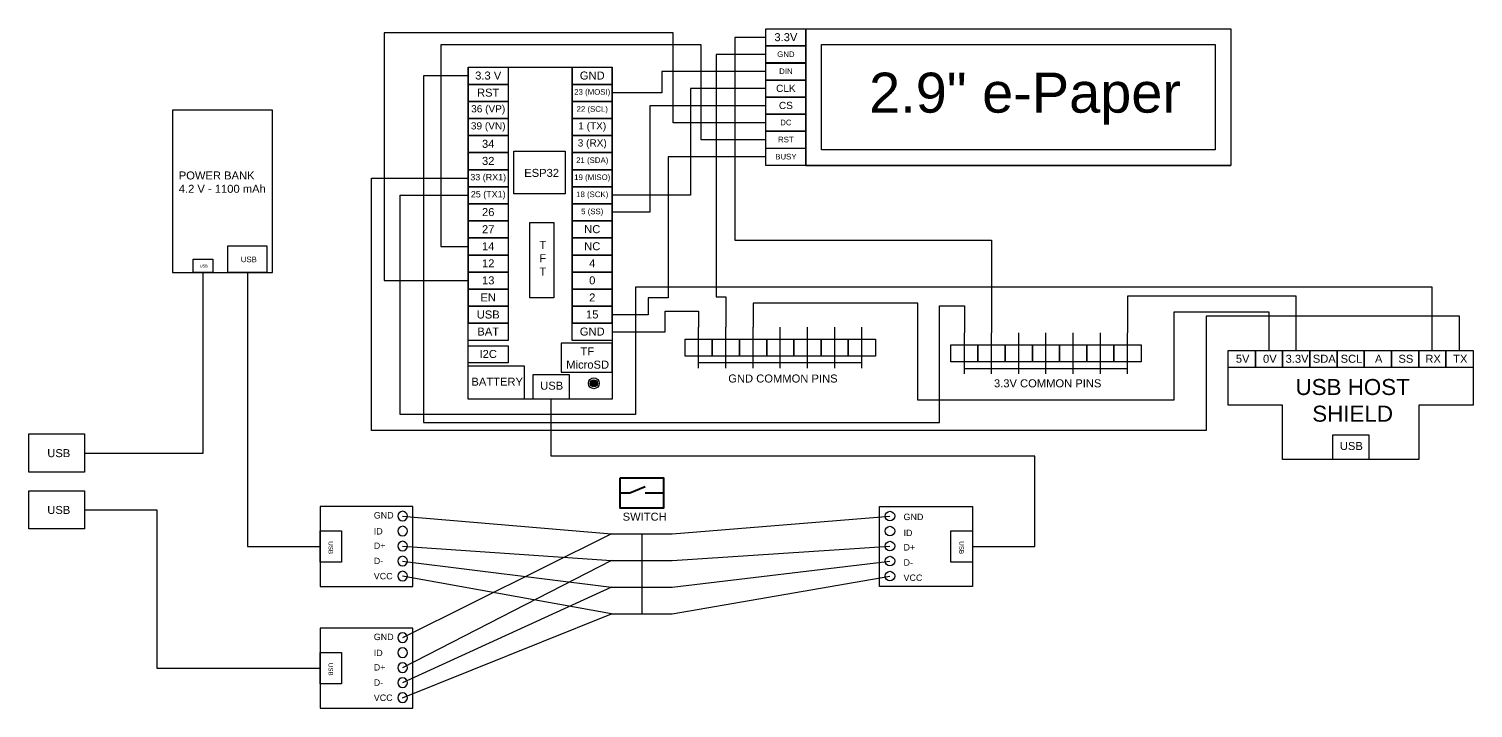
# Model space of a CAD drawing. Header units: metres. Extents: x 179 to 11979, y -3189 to 759.
# Drawn here: x 9896 to 11701, y -2943 to -2094 of the extents above; entities that cross this region are included whole.
import ezdxf
from ezdxf.enums import TextEntityAlignment as Align

# ---------------------------------------------------------------- set-up
doc = ezdxf.new("R2010")
doc.units = ezdxf.units.M
doc.header["$LTSCALE"] = 0.5
doc.layers.get('0').update_dxf_attribs({"color": 255})
doc.layers.add('COMPONENTS', color=70, linetype='Continuous')
doc.layers.add('PINS', color=255, linetype='Continuous')
doc.layers.add('WIRES', color=7, linetype='Continuous', lineweight=25)
doc.styles.get("Standard").update_dxf_attribs({"font": 'arial.ttf'})

# ---------------------------------------------------------------- blocks, each defined once
blk = doc.blocks.new('PIN')
blk.add_lwpolyline([(0, 0), (50, 0), (50, -21.3333), (0, -21.3333)], close=True)
blk.add_attdef('ETICHETTA', text='', height=10).set_placement((25, -10.3333), align=Align.MIDDLE)
blk = doc.blocks.new('ESP32')
at = {"layer": 'COMPONENTS'}
h = blk.add_hatch(color=256, dxfattribs=at)
h.dxf.hatch_style = 1
h.paths.add_polyline_path([(152.5279, 20, 1), (161.4721, 20, 1)])
for points in [[(0, 415), (180, 415), (180, 0), (0, 0)], [(57, 310), (121, 310), (121, 257), (57, 257)], [(77, 221), (107, 221), (107, 127), (77, 127)], [(180, 70), (116, 70), (116, 34), (180, 34)], [(70, 42), (70, 0), (0, 0), (0, 42)], [(81, 31), (126, 31), (126, 0), (81, 0)]]:
    blk.add_lwpolyline(points, close=True, dxfattribs=at)
for radius in [6.8007, 4.4721]:
    blk.add_circle((157, 20), radius, dxfattribs=at)
at = {"layer": 'PINS'}
for p, q in [((0, 415), (0, 95)), ((50, 415), (50, 95)), ((130, 415), (130, 95)), ((180, 95), (180, 415)), ((50, 393.6667), (0, 393.6667)), ((180, 393.6667), (130, 393.6667)), ((50, 372.3334), (0, 372.3334)), ((180, 372.3334), (130, 372.3334)), ((50, 351.0001), (0, 351.0001)), ((180, 351.0001), (130, 351.0001)), ((50, 329.6668), (0, 329.6668)), ((180, 329.6668), (130, 329.6668)), ((50, 308.3335), (0, 308.3335)), ((180, 308.3335), (130, 308.3335)), ((50, 287.0002), (0, 287.0002)), ((180, 287.0002), (130, 287.0002)), ((50, 265.6669), (0, 265.6669)), ((180, 265.6669), (130, 265.6669)), ((50, 244.3336), (0, 244.3336)), ((180, 244.3336), (130, 244.3336)), ((50, 223.0003), (0, 223.0003)), ((180, 223.0003), (130, 223.0003)), ((50, 201.667), (0, 201.667)), ((180, 201.667), (130, 201.667)), ((50, 180.3337), (0, 180.3337)), ((180, 180.3337), (130, 180.3337)), ((50, 159.0004), (0, 159.0004)), ((180, 159.0004), (130, 159.0004)), ((50, 137.6671), (0, 137.6671)), ((180, 137.6671), (130, 137.6671)), ((50, 116.3338), (0, 116.3338)), ((180, 116.3338), (130, 116.3338)), ((50, 95.0005), (0, 95.0005)), ((0, 95), (50, 95)), ((180, 95.0005), (130, 95.0005)), ((130, 95), (180, 95))]:
    blk.add_line(p, q, dxfattribs=at)
at = {"layer": 'COMPONENTS'}
blk.add_blockref('PIN', (0, 67.0001), dxfattribs=at).add_auto_attribs({'ETICHETTA': 'I2C'})
at = {"layer": 'PINS'}
for p, values in [((0, 415), {'ETICHETTA': '3.3 V'}), ((130, 415), {'ETICHETTA': 'GND'}), ((0, 393.6667), {'ETICHETTA': 'RST'}), ((0, 329.6668), {'ETICHETTA': '34'}), ((0, 308.3335), {'ETICHETTA': '32'}), ((0, 244.3336), {'ETICHETTA': '26'}), ((0, 223.0003), {'ETICHETTA': '27'}), ((130, 223.0003), {'ETICHETTA': 'NC'}), ((0, 201.667), {'ETICHETTA': '14'}), ((130, 201.667), {'ETICHETTA': 'NC'}), ((0, 180.3337), {'ETICHETTA': '12'}), ((130, 180.3337), {'ETICHETTA': '4'}), ((0, 159.0004), {'ETICHETTA': '13'}), ((130, 159.0004), {'ETICHETTA': '0'}), ((0, 137.6671), {'ETICHETTA': 'EN'}), ((130, 137.6671), {'ETICHETTA': '2'}), ((0, 116.3338), {'ETICHETTA': 'USB'}), ((130, 116.3338), {'ETICHETTA': '15'}), ((0, 95), {'ETICHETTA': 'BAT'}), ((130, 95), {'ETICHETTA': 'GND'})]:
    blk.add_blockref('PIN', p, dxfattribs=at).add_auto_attribs(values)
ref = blk.add_blockref('PIN', (130, 393.6667), dxfattribs=at)
ref.add_attrib('ETICHETTA', '23 (MOSI)', dxfattribs={"layer": '0', "height": 7}).set_placement((155, 383.3334), align=Align.MIDDLE)
ref = blk.add_blockref('PIN', (0, 372.3334), dxfattribs=at)
ref.add_attrib('ETICHETTA', '36 (VP)', dxfattribs={"layer": '0', "height": 9}).set_placement((25, 362.0001), align=Align.MIDDLE)
ref = blk.add_blockref('PIN', (130, 372.3334), dxfattribs=at)
ref.add_attrib('ETICHETTA', '22 (SCL)', dxfattribs={"layer": '0', "height": 7}).set_placement((155, 362.0001), align=Align.MIDDLE)
ref = blk.add_blockref('PIN', (0, 351.0001), dxfattribs=at)
ref.add_attrib('ETICHETTA', '39 (VN)', dxfattribs={"layer": '0', "height": 9}).set_placement((25, 340.6668), align=Align.MIDDLE)
ref = blk.add_blockref('PIN', (130, 351.0001), dxfattribs=at)
ref.add_attrib('ETICHETTA', '1 (TX)', dxfattribs={"layer": '0', "height": 9}).set_placement((155, 340.6668), align=Align.MIDDLE)
ref = blk.add_blockref('PIN', (130, 329.6668), dxfattribs=at)
ref.add_attrib('ETICHETTA', '3 (RX)', dxfattribs={"layer": '0', "height": 9}).set_placement((155, 319.3335), align=Align.MIDDLE)
ref = blk.add_blockref('PIN', (130, 308.3335), dxfattribs=at)
ref.add_attrib('ETICHETTA', '21 (SDA)', dxfattribs={"layer": '0', "height": 7}).set_placement((155, 298.0002), align=Align.MIDDLE)
ref = blk.add_blockref('PIN', (0, 287.0002), dxfattribs=at)
ref.add_attrib('ETICHETTA', '33 (RX1)', dxfattribs={"layer": '0', "height": 8}).set_placement((25, 276.6669), align=Align.MIDDLE)
ref = blk.add_blockref('PIN', (130, 287.0002), dxfattribs=at)
ref.add_attrib('ETICHETTA', '19 (MISO)', dxfattribs={"layer": '0', "height": 7}).set_placement((155, 276.6669), align=Align.MIDDLE)
ref = blk.add_blockref('PIN', (0, 265.6669), dxfattribs=at)
ref.add_attrib('ETICHETTA', '25 (TX1)', dxfattribs={"layer": '0', "height": 8}).set_placement((25, 255.3336), align=Align.MIDDLE)
ref = blk.add_blockref('PIN', (130, 265.6669), dxfattribs=at)
ref.add_attrib('ETICHETTA', '18 (SCK)', dxfattribs={"layer": '0', "height": 7}).set_placement((155, 255.3336), align=Align.MIDDLE)
ref = blk.add_blockref('PIN', (130, 244.3336), dxfattribs=at)
ref.add_attrib('ETICHETTA', '5 (SS)', dxfattribs={"layer": '0', "height": 7}).set_placement((155, 234.0003), align=Align.MIDDLE)
at = {"layer": 'COMPONENTS', "char_height": 10, "attachment_point": 1}
for s, width, insert in [('ESP32', 50, (70, 288)), ('T\\PF\\PT', 11, (89, 198)), ('\\pi29.35841;TF\\P\\pi11.52075;MicroSD', 74.815037, (111, 65.0077)), ('BATTERY', 30, (4, 27)), ('USB', 26, (90, 22))]:
    blk.add_mtext_dynamic_manual_height_columns(s, width=width, gutter_width=50, heights=[0], dxfattribs=dict(at, insert=insert))
blk = doc.blocks.new('SHORT_PIN')
blk.add_lwpolyline([(0, 21.3333), (34, 21.3333), (34, 0), (0, 0)], close=True)
blk.add_attdef('ETICHETTA', text='', height=10).set_placement((18, 11), align=Align.MIDDLE)
blk = doc.blocks.new('USB_HOST_SHIELD')
at = {"layer": 'COMPONENTS'}
for points in [[(238, -136.3333), (68, -136.3333), (68, -68.16665), (0, -68.16665), (0, 0), (306, 0), (306, -68.16665), (238, -68.16665)], [(130.5, -105.3333), (175.5, -105.3333), (175.5, -136.3333), (130.5, -136.3333)]]:
    blk.add_lwpolyline(points, close=True, dxfattribs=at)
at = {"layer": 'PINS'}
for p, values in [((0, -21.3333), {'ETICHETTA': '5V'}), ((34, -21.3333), {'ETICHETTA': '0V'}), ((68, -21.3333), {'ETICHETTA': '3.3V'}), ((102, -21.3333), {'ETICHETTA': 'SDA'}), ((136, -21.3333), {'ETICHETTA': 'SCL'}), ((170, -21.3333), {'ETICHETTA': 'A'}), ((204, -21.3333), {'ETICHETTA': 'SS'}), ((238, -21.3333), {'ETICHETTA': 'RX'}), ((272, -21.3333), {'ETICHETTA': 'TX'})]:
    blk.add_blockref('SHORT_PIN', p, dxfattribs=at).add_auto_attribs(values)
at = {"layer": 'COMPONENTS', "attachment_point": 1}
for s, width, insert, char_height in [('\\pi3.06657;USB HOST \\P\\pi24.0079;SHIELD', 146.2013487, (81, -35.62983), 20), ('USB', 26, (139.5, -114.3333), 10)]:
    blk.add_mtext_dynamic_manual_height_columns(s, width=width, gutter_width=50, heights=[0], dxfattribs=dict(at, insert=insert, char_height=char_height))
blk = doc.blocks.new('Parallel')
at = {"layer": 'PINS'}
for p, q in [((17, -15), (17, 36.3333)), ((51, -15), (51, 36.3333)), ((85, -15), (85, 36.3333)), ((119, -15), (119, 36.3333)), ((153, -15), (153, 36.3333)), ((187, -15), (187, 36.3333)), ((221, -15), (221, 36.3333)), ((17, -8), (221, -8))]:
    blk.add_line(p, q, dxfattribs=at)
at = {"layer": 'COMPONENTS'}
for p in [(0, 0), (34, 0), (68, 0), (102, 0), (136, 0), (170, 0), (204, 0)]:
    blk.add_blockref('SHORT_PIN', p, dxfattribs=at)
blk = doc.blocks.new('2_9_e-Paper')
blk.add_line((50, -170.7), (581, -170.7))
blk.add_lwpolyline([(0, -170.7), (0, 0), (581, 0), (581, -170.7)])
for points in [[(50, 0), (581, 0), (581, -170.7), (50, -170.7)], [(69.6, -19.6), (561.4, -19.6), (561.4, -151.1), (69.6, -151.1)]]:
    blk.add_lwpolyline(points, close=True)
at = {"layer": 'PINS'}
blk.add_blockref('PIN', (0, 0), dxfattribs=at).add_auto_attribs({'ETICHETTA': '3.3V'})
ref = blk.add_blockref('PIN', (0, -21.3), dxfattribs=at)
ref.add_attrib('ETICHETTA', 'GND', dxfattribs={"layer": '0', "height": 7}).set_placement((25, -31.7), align=Align.MIDDLE)
ref = blk.add_blockref('PIN', (0, -42.7), dxfattribs=at)
ref.add_attrib('ETICHETTA', 'DIN', dxfattribs={"layer": '0', "height": 7}).set_placement((25, -53), align=Align.MIDDLE)
ref = blk.add_blockref('PIN', (0, -64), dxfattribs=at)
ref.add_attrib('ETICHETTA', 'CLK', dxfattribs={"layer": '0', "height": 9}).set_placement((25, -74.3), align=Align.MIDDLE)
ref = blk.add_blockref('PIN', (0, -85.3), dxfattribs=at)
ref.add_attrib('ETICHETTA', 'CS', dxfattribs={"layer": '0', "height": 9}).set_placement((25, -95.7), align=Align.MIDDLE)
ref = blk.add_blockref('PIN', (0, -106.7), dxfattribs=at)
ref.add_attrib('ETICHETTA', 'DC', dxfattribs={"layer": '0', "height": 7}).set_placement((25, -117), align=Align.MIDDLE)
ref = blk.add_blockref('PIN', (0, -128), dxfattribs=at)
ref.add_attrib('ETICHETTA', 'RST', dxfattribs={"layer": '0', "height": 7}).set_placement((25, -138.3), align=Align.MIDDLE)
ref = blk.add_blockref('PIN', (0, -149.3), dxfattribs=at)
ref.add_attrib('ETICHETTA', 'BUSY', dxfattribs={"layer": '0', "height": 7}).set_placement((25, -159.7), align=Align.MIDDLE)
at = {"insert": (129, -54.7), "char_height": 50, "attachment_point": 1}
blk.add_mtext_dynamic_manual_height_columns('\\pt300;2.9" e-Paper', width=478.777, gutter_width=50, heights=[0], dxfattribs=at)
blk = doc.blocks.new('USB_H')
at = {"layer": 'COMPONENTS'}
blk.add_lwpolyline([(0, 47.7), (69.7, 47.7), (69.7, 0), (0, 0)], close=True, dxfattribs=at)
at = {"layer": 'COMPONENTS', "insert": (23, 28.7), "char_height": 10, "attachment_point": 1}
blk.add_mtext_dynamic_manual_height_columns('USB', width=26, gutter_width=50, heights=[0], dxfattribs=at)
blk = doc.blocks.new('USB_V')
at = {"layer": 'COMPONENTS'}
blk.add_lwpolyline([(47.7, 69.7), (47.7, 0), (0, 0), (0, 69.7)], close=True, dxfattribs=at)
at = {"layer": 'COMPONENTS', "insert": (28.7, 46.7), "char_height": 10, "attachment_point": 1, "rotation": 270}
blk.add_mtext_dynamic_manual_height_columns('USB', width=26, gutter_width=50, heights=[0], dxfattribs=at)
blk = doc.blocks.new('*U25')
at = {"layer": 'COMPONENTS'}
blk.add_circle((0, 0), 6, dxfattribs=at)
blk = doc.blocks.new('*U26')
at = {"layer": 'COMPONENTS', "color": 0, "linetype": 'ByBlock', "lineweight": -2, "transparency": 16777216}
for p in [(0, 0), (0, -18.75), (0, -37.5), (0, -56.25), (0, -75)]:
    blk.add_blockref('*U25', p, dxfattribs=at)
blk = doc.blocks.new('Mini_USB')
at = {"layer": 'COMPONENTS'}
blk.add_lwpolyline([(11092, -2763), (10976, -2763), (10976, -2863), (11092, -2863)], close=True, dxfattribs=at)
at = {"layer": 'COMPONENTS', "xscale": -1}
blk.add_blockref('*U26', (11079, -2775), dxfattribs=at)
at = {"layer": 'COMPONENTS', "xscale": 0.5599999999999999, "yscale": 0.5599999999999999, "zscale": 0.5599999999999999}
blk.add_blockref('USB_V', (10976, -2832.5), dxfattribs=at)
at = {"layer": 'COMPONENTS', "char_height": 8, "attachment_point": 1}
for s, insert in [('GND', (11043, -2770)), ('ID', (11043, -2790)), ('D+', (11043, -2808)), ('D-', (11043, -2827)), ('VCC', (11043, -2846))]:
    blk.add_mtext_dynamic_manual_height_columns(s, width=14, gutter_width=50, heights=[0], dxfattribs=dict(at, insert=insert))
blk = doc.blocks.new('*U30')
at = {"layer": 'COMPONENTS'}
blk.add_circle((0, 0), 6, dxfattribs=at)
blk = doc.blocks.new('*U31')
at = {"layer": 'COMPONENTS', "color": 0, "linetype": 'ByBlock', "lineweight": -2, "transparency": 16777216}
for p in [(0, 0), (0, -18.75), (0, -37.5), (0, -56.25), (0, -75)]:
    blk.add_blockref('*U30', p, dxfattribs=at)
blk = doc.blocks.new('MiniUSB_2')
at = {"layer": 'COMPONENTS'}
blk.add_lwpolyline([(0, 100), (116, 100), (116, 0), (0, 0)], close=True, dxfattribs=at)
blk.add_blockref('*U31', (13, 88), dxfattribs=at)
at = {"layer": 'COMPONENTS', "xscale": 0.5599999999999999, "yscale": 0.5599999999999999, "zscale": 0.5599999999999999}
blk.add_blockref('USB_V', (89.3, 30.5), dxfattribs=at)
at = {"layer": 'COMPONENTS', "char_height": 8, "attachment_point": 1}
for s, insert in [('GND', (30, 91)), ('ID', (30, 71)), ('D+', (30, 53)), ('D-', (30, 34)), ('VCC', (30, 15))]:
    blk.add_mtext_dynamic_manual_height_columns(s, width=14, gutter_width=50, heights=[0], dxfattribs=dict(at, insert=insert))
blk = doc.blocks.new('Switch')
at = {"layer": 'WIRES', "color": 0, "lineweight": 40}
for p, q in [((-42, -18.5), (-23, -10.5)), ((-54, -18.5), (-42, -18.5)), ((-23, -18.5), (0, -18.5))]:
    blk.add_line(p, q, dxfattribs=at)
blk.add_lwpolyline([(-54, 0.5), (0, 0.5), (0, -37.5), (-54, -37.5)], close=True, dxfattribs=at)
at = {"layer": 'COMPONENTS', "color": 0, "insert": (-51, -43.2), "char_height": 10, "attachment_point": 1}
blk.add_mtext_dynamic_manual_height_columns('SWITCH', width=146.201, gutter_width=50, heights=[0], dxfattribs=at)
blk = doc.blocks.new('Multi_SWITCH')
at = {"layer": 'WIRES', "color": 1}
for p, q in [((-38, 0), (38, 0)), ((0, 0), (0, -100)), ((-38, -33.3), (38, -33.3)), ((-38, -66.7), (38, -66.7)), ((-38, -100), (38, -100))]:
    blk.add_line(p, q, dxfattribs=at)
blk.add_blockref('Switch', (27, 69.5), dxfattribs=at)

msp = doc.modelspace()

# ---------------------------------------------------------------- linework, layer by layer
at = {"layer": 'COMPONENTS'}
msp.add_lwpolyline([(10200.5, -2195.7), (10075.5, -2195.7), (10075.5, -2398.7), (10200.5, -2398.7)], close=True, dxfattribs=at)
at = {"layer": 'WIRES', "color": 18, "true_color": 0x000000}
for p, q in [((10691, -2472.7), (10691, -2447)), ((10691, -2447), (10733, -2447)), ((10733, -2447), (10733, -2466.7)), ((10625, -2472.7), (10691, -2472.7))]:
    msp.add_line(p, q, dxfattribs=at)
at = {"layer": 'WIRES'}
for p, q in [((10548.5, -2628), (10548.5, -2557)), ((11153, -2628), (10548.5, -2628)), ((11153, -2741), (11153, -2628)), ((11075, -2741), (11153, -2741)), ((10363, -2759.2), (10624, -2791.7)), ((10700, -2791.7), (10972, -2759.2)), ((10624, -2791.7), (10363, -2911.2))]:
    msp.add_line(p, q, dxfattribs=at)
at = {"layer": 'WIRES', "color": 251, "true_color": 0x636466}
for p, q in [((10363, -2703), (10624, -2725)), ((10700, -2725), (10972, -2703)), ((10624, -2725), (10363, -2855))]:
    msp.add_line(p, q, dxfattribs=at)
at = {"layer": 'WIRES', "color": 114, "true_color": 0x139b48}
for p, q in [((10363, -2740.5), (10624, -2758.3)), ((10700, -2758.3), (10972, -2740.5)), ((10624, -2758.3), (10363, -2892.5))]:
    msp.add_line(p, q, dxfattribs=at)
at = {"layer": 'WIRES', "color": 242, "true_color": 0xcd2027}
for p, q in [((10624, -2825), (10363, -2778)), ((10700, -2825), (10972, -2778)), ((10363, -2930), (10624, -2825))]:
    msp.add_line(p, q, dxfattribs=at)
at = {"layer": 'WIRES', "color": 114, "true_color": 0x139b48}
msp.add_lwpolyline([(10817, -2211.3), (10701, -2211.3), (10701, -2099), (10340, -2099), (10340, -2408.7), (10445, -2408.7)], dxfattribs=at)
at = {"layer": 'WIRES', "color": 242, "true_color": 0xcd2027}
for points in [[(10817, -2104.7), (10778, -2104.7), (10778, -2358), (11099, -2358), (11099, -2474)], [(10445, -2152.7), (10389, -2152.7), (10389, -2586), (11034, -2586), (11034, -2440), (11065, -2440), (11065, -2474)]]:
    msp.add_lwpolyline(points, dxfattribs=at)
at = {"layer": 'WIRES', "color": 9, "true_color": 0xc7c8ca}
msp.add_lwpolyline([(10817, -2232.7), (10736, -2232.7), (10736, -2114), (10411, -2114), (10411, -2366), (10445, -2366)], dxfattribs=at)
at = {"layer": 'WIRES', "color": 18, "true_color": 0x000000}
for points in [[(10817, -2126), (10755, -2126), (10755, -2429), (10767, -2429), (10767, -2466.7)], [(11445.8, -2496), (11445.8, -2448), (11327, -2448), (11327, -2558), (11007, -2558), (11007, -2437), (10801, -2437), (10801, -2466.7)]]:
    msp.add_lwpolyline(points, dxfattribs=at)
at = {"layer": 'WIRES', "color": 152, "true_color": 0x2776bb}
msp.add_lwpolyline([(10817, -2147.3), (10687, -2147.3), (10687, -2174), (10625, -2174)], dxfattribs=at)
at = {"layer": 'WIRES', "color": 40, "true_color": 0xf8d731}
msp.add_lwpolyline([(10817, -2168.7), (10723, -2168.7), (10723, -2302), (10625, -2302)], dxfattribs=at)
at = {"layer": 'WIRES', "color": 32, "true_color": 0xcd6928}
msp.add_lwpolyline([(10817, -2190), (10672, -2190), (10672, -2323.3), (10625, -2323.3)], dxfattribs=at)
at = {"layer": 'WIRES', "color": 219, "true_color": 0x642165}
msp.add_lwpolyline([(10817, -2254), (10695, -2254), (10695, -2430), (10670, -2430), (10670, -2451.3), (10625, -2451.3)], dxfattribs=at)
at = {"layer": 'WIRES', "color": 30, "true_color": 0xf26722}
msp.add_lwpolyline([(11683.8, -2496), (11683.8, -2453), (11367, -2453), (11367, -2596), (10324, -2596), (10324, -2280.7), (10445, -2280.7)], dxfattribs=at)
at = {"layer": 'WIRES', "color": 251, "true_color": 0x636466}
msp.add_lwpolyline([(11649.8, -2496), (11649.8, -2417), (10654, -2417), (10654, -2576), (10360, -2576), (10360, -2302), (10445, -2302)], dxfattribs=at)
at = {"layer": 'WIRES'}
for points in [[(9965.7, -2624.2), (10113.6, -2624.2), (10113.6, -2398.7)], [(10169.1, -2398.7), (10169.1, -2741), (10260, -2741)], [(9965.7, -2695.2), (10056, -2695.2), (10056, -2893), (10260, -2893)]]:
    msp.add_lwpolyline(points, dxfattribs=at)
at = {"layer": 'WIRES', "color": 254, "true_color": 0xdadbdc}
msp.add_lwpolyline([(11479.8, -2496), (11479.8, -2428), (11269, -2428), (11269, -2474)], dxfattribs=at)

# ---------------------------------------------------------------- block references
for name, p in [('ESP32', (10445, -2557)), ('Parallel', (10716, -2503)), ('Parallel', (11048, -2510.3)), ('USB_HOST_SHIELD', (11394.8, -2496))]:
    msp.add_blockref(name, p)
at = {"layer": 'COMPONENTS'}
for name, p in [('2_9_e-Paper', (10817, -2094)), ('USB_H', (9896, -2648)), ('USB_H', (9896, -2719)), ('Mini_USB', (-716, 72)), ('Mini_USB', (-716, -80))]:
    msp.add_blockref(name, p, dxfattribs=at)
for p, xscale, yscale, zscale in [((10101.4, -2398.7), 0.35, 0.35, 0.35), ((10144.7, -2398.7), 0.7, 0.7, 0.7)]:
    msp.add_blockref('USB_H', p, dxfattribs=dict(at, xscale=xscale, yscale=yscale, zscale=zscale))
at = {"layer": 'WIRES'}
for name, p in [('Multi_SWITCH', (10662, -2725)), ('MiniUSB_2', (10959, -2791))]:
    msp.add_blockref(name, p, dxfattribs=at)

# ---------------------------------------------------------------- texts
at = {"layer": 'COMPONENTS', "char_height": 10, "attachment_point": 1}
for s, width, insert in [('POWER BANK\\P4.2 V - 1100 mAh', 146.201, (10083.3, -2272.2)), ('GND COMMON PINS', 138.637, (10770, -2526)), ('3.3V COMMON PINS', 138.637, (11102, -2532))]:
    msp.add_mtext_dynamic_manual_height_columns(s, width=width, gutter_width=50, heights=[0], dxfattribs=dict(at, insert=insert))

doc.saveas('drawing.dxf')
